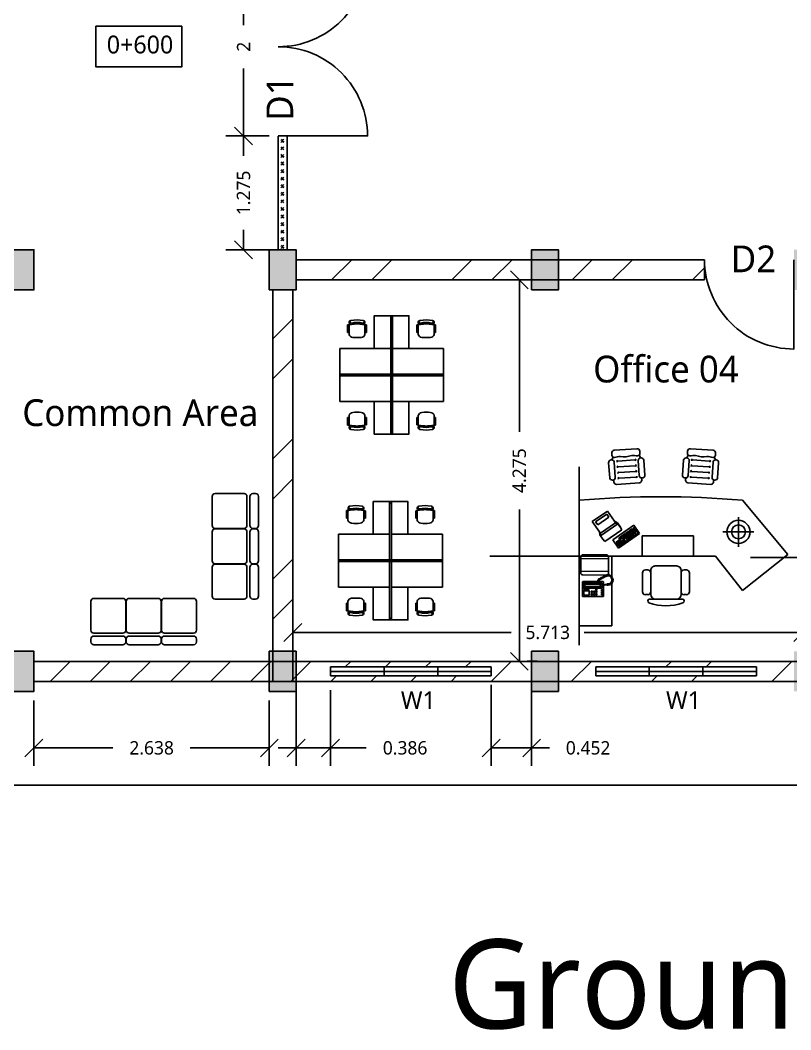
# Model space of a CAD drawing. Header units: metres. Extents: x 22814 to 23003, y 12423 to 12493.
# Drawn here: x 22826.76 to 22835.39, y 12457.73 to 12469.05 of the extents above; entities that cross this region are included whole.
import ezdxf

# ---------------------------------------------------------------- set-up
doc = ezdxf.new("R2010")
doc.units = ezdxf.units.M
doc.header["$PDMODE"] = 2
for name, color, linetype in [('Column', 240, 'Continuous'), ('Column hatch', 1, 'Continuous'), ('Door', 3, 'Continuous'), ('Window', 50, 'Continuous')]:
    doc.layers.add(name, color=color, linetype=linetype)
doc.styles.add('Annotative', font='Microsoft YaHei Light.ttf')
doc.styles.get("Standard").update_dxf_attribs({"font": 'times.ttf'})
doc.dimstyles.new('Dim 2', dxfattribs={"dimtxt": 0.15, "dimasz": 0.2, "dimexe": 0.2, "dimexo": 0.1, "dimgap": 0.2, "dimtad": 0, "dimdec": 3, "dimdsep": 46, "dimtxsty": 'Annotative', "dimblk": 'OBLIQUE', "dimcen": 1, "dimadec": 0, "dimazin": 0, "dimtfac": 1, "dimtdec": 3, "dimtmove": 0, "dimatfit": 3, "dimfxl": 1, "dimarcsym": 0})

# ---------------------------------------------------------------- blocks, each defined once
blk = doc.blocks.new('A$C171345A8')
for p, q in [((3772, 2304), (3772, 3804)), ((3772, 3804), (4472, 3804)), ((4472, 3804), (4472, 1105)), ((0, 2272), (970, 3040)), ((1551, 2304), (970, 3040)), ((2110, 3068), (2110, 2664)), ((2224, 3132), (2174, 3132)), ((2248, 3226), (2384, 3226)), ((2288, 3130), (2288, 3068)), ((2288, 2664), (2288, 3068)), ((2384, 3226), (2841, 3226)), ((2841, 3226), (2937, 3226)), ((2937, 3226), (2962, 3226)), ((2937, 3068), (2937, 3130)), ((2937, 3068), (2937, 2664)), ((3052, 3132), (3002, 3132)), ((3116, 2664), (3116, 3068)), ((2174, 2599), (2224, 2599)), ((2288, 2664), (2288, 2613)), ((2937, 2613), (2937, 2664)), ((3002, 2599), (3052, 2599)), ((3844, 2674), (3844, 2321)), ((4437, 2670), (4434, 2317)), ((2384, 2517), (2841, 2517)), ((973, 1105), (0, 2272)), ((4472, 2304), (1551, 2304)), ((2023, 2304), (3125, 2304)), ((2023, 1870), (2023, 2304)), ((3125, 2304), (3125, 1870)), ((1055, 2105), (1055, 1471)), ((1391, 1781), (731, 1781)), ((3125, 1870), (2023, 1870)), ((1592, 716), (1589, 667)), ((3730, 716), (3733, 667)), ((1697, 512), (2060, 487)), ((1706, 634), (2069, 608)), ((3616, 634), (3253, 608)), ((3625, 512), (3262, 487)), ((1680, 269), (2043, 243)), ((1689, 390), (2052, 365)), ((3634, 390), (3270, 365)), ((3642, 269), (3279, 243))]:
    blk.add_line(p, q)
at = {"linetype": 'ByBlock'}
for p, q in [((3954, 3169), (3961, 3175)), ((3954, 2933), (3954, 3169)), ((3961, 3175), (4395, 3175)), ((3995, 3137), (3976, 3137)), ((3976, 3137), (3976, 3106)), ((3976, 3106), (3995, 3106)), ((3995, 3093), (3976, 3093)), ((3976, 3093), (3976, 3062)), ((3976, 3062), (3995, 3062)), ((3995, 3049), (3976, 3049)), ((3976, 3049), (3976, 3018)), ((3995, 3106), (3995, 3137)), ((3995, 3062), (3995, 3093)), ((3995, 3018), (3995, 3049)), ((4096, 3122), (4096, 3140)), ((4096, 3140), (4115, 3140)), ((4115, 3122), (4096, 3122)), ((4096, 3109), (4115, 3109)), ((4096, 3090), (4096, 3109)), ((4115, 3090), (4096, 3090)), ((4096, 3059), (4096, 3078)), ((4096, 3078), (4115, 3078)), ((4115, 3059), (4096, 3059)), ((4096, 3015), (4096, 3040)), ((4096, 3040), (4115, 3040)), ((4115, 3140), (4115, 3122)), ((4115, 3109), (4115, 3090)), ((4115, 3078), (4115, 3059)), ((4115, 3040), (4115, 3015)), ((4131, 3122), (4131, 3140)), ((4131, 3140), (4149, 3140)), ((4149, 3122), (4131, 3122)), ((4131, 3109), (4149, 3109)), ((4131, 3090), (4131, 3109)), ((4149, 3090), (4131, 3090)), ((4131, 3078), (4149, 3078)), ((4131, 3059), (4131, 3078)), ((4149, 3059), (4131, 3059)), ((4149, 3140), (4149, 3122)), ((4149, 3109), (4149, 3090)), ((4149, 3078), (4149, 3059)), ((4165, 3122), (4165, 3140)), ((4165, 3140), (4184, 3140)), ((4184, 3122), (4165, 3122)), ((4165, 3090), (4165, 3109)), ((4165, 3109), (4184, 3109)), ((4184, 3090), (4165, 3090)), ((4165, 3059), (4165, 3078)), ((4165, 3078), (4184, 3078)), ((4184, 3059), (4165, 3059)), ((4184, 3140), (4184, 3122)), ((4184, 3109), (4184, 3090)), ((4184, 3078), (4184, 3059)), ((4200, 3122), (4200, 3140)), ((4200, 3140), (4219, 3140)), ((4219, 3122), (4200, 3122)), ((4200, 3109), (4219, 3109)), ((4200, 3090), (4200, 3109)), ((4219, 3090), (4200, 3090)), ((4200, 3059), (4200, 3078)), ((4200, 3078), (4219, 3078)), ((4219, 3059), (4200, 3059)), ((4219, 3140), (4219, 3122)), ((4219, 3109), (4219, 3090)), ((4219, 3078), (4219, 3059)), ((4256, 3052), (4256, 3144)), ((4256, 3144), (4373, 3144)), ((4373, 3052), (4256, 3052)), ((4272, 3043), (4263, 3043)), ((4263, 3043), (4263, 3018)), ((4272, 3018), (4272, 3043)), ((4291, 3043), (4282, 3043)), ((4282, 3043), (4282, 3018)), ((4291, 3018), (4291, 3043)), ((4300, 3043), (4300, 3018)), ((4310, 3043), (4300, 3043)), ((4310, 3018), (4310, 3043)), ((4329, 3043), (4319, 3043)), ((4319, 3043), (4319, 3018)), ((4329, 3018), (4329, 3043)), ((4348, 3043), (4338, 3043)), ((4338, 3043), (4338, 3018)), ((4348, 3018), (4348, 3043)), ((4366, 3043), (4357, 3043)), ((4357, 3043), (4357, 3018)), ((4366, 3018), (4366, 3043)), ((4373, 3144), (4373, 3052)), ((4395, 3175), (4401, 3169)), ((4401, 3169), (4401, 2854)), ((3747, 2828), (3746, 2817)), ((3746, 2817), (3764, 2813)), ((3751, 2857), (3747, 2844)), ((3747, 2844), (3764, 2836)), ((3764, 2836), (3747, 2828)), ((3772, 2855), (3751, 2857)), ((3767, 2883), (3759, 2871)), ((3759, 2871), (3772, 2855)), ((3784, 2880), (3767, 2883)), ((3770, 2803), (3773, 2841)), ((3785, 2904), (3773, 2895)), ((3773, 2895), (3784, 2880)), ((3773, 2841), (3791, 2875)), ((3803, 2895), (3785, 2904)), ((3791, 2875), (3822, 2899)), ((3813, 2923), (3799, 2915)), ((3799, 2915), (3803, 2895)), ((3827, 2905), (3813, 2923)), ((3822, 2899), (3862, 2902)), ((3829, 2925), (3827, 2905)), ((3847, 2927), (3829, 2925)), ((3857, 2909), (3847, 2927)), ((3861, 2927), (3857, 2909)), ((3876, 2926), (3861, 2927)), ((3862, 2902), (3876, 2900)), ((3883, 2919), (3876, 2926)), ((3876, 2900), (3885, 2911)), ((3887, 2921), (3883, 2919)), ((3885, 2911), (3901, 2911)), ((3903, 2920), (3887, 2921)), ((3901, 2911), (3917, 2913)), ((3933, 2928), (3903, 2920)), ((3917, 2913), (3947, 2920)), ((3965, 2936), (3933, 2928)), ((3947, 2920), (3967, 2925)), ((3954, 2854), (3954, 2922)), ((3961, 2848), (3954, 2854)), ((4395, 2848), (3961, 2848)), ((3992, 2936), (3965, 2936)), ((3967, 2925), (3992, 2927)), ((3976, 3018), (3995, 3018)), ((3980, 2980), (3995, 2996)), ((3980, 2936), (3980, 2980)), ((3980, 2889), (3980, 2926)), ((3998, 2873), (3980, 2889)), ((3983, 2971), (3989, 2983)), ((3983, 2971), (3983, 2936)), ((4024, 2955), (3983, 2971)), ((3983, 2926), (3983, 2895)), ((4024, 2911), (3983, 2895)), ((3983, 2895), (3989, 2882)), ((3989, 2983), (4002, 2986)), ((3989, 2882), (4002, 2879)), ((3992, 2927), (3992, 2936)), ((3995, 2996), (4376, 2996)), ((4376, 2873), (3998, 2873)), ((4002, 2986), (4030, 2958)), ((4002, 2986), (4086, 2986)), ((4002, 2879), (4030, 2908)), ((4002, 2879), (4086, 2879)), ((4030, 2958), (4024, 2955)), ((4024, 2911), (4024, 2955)), ((4030, 2908), (4024, 2911)), ((4044, 2818), (4025, 2807)), ((4200, 2958), (4030, 2958)), ((4200, 2908), (4030, 2908)), ((4050, 2811), (4044, 2818)), ((4054, 2821), (4050, 2817)), ((4050, 2817), (4050, 2811)), ((4060, 2829), (4054, 2821)), ((4059, 2814), (4071, 2823)), ((4065, 2836), (4060, 2829)), ((4068, 2848), (4065, 2836)), ((4071, 2823), (4075, 2830)), ((4075, 2830), (4077, 2848)), ((4086, 2986), (4102, 2980)), ((4086, 2879), (4102, 2886)), ((4115, 3015), (4096, 3015)), ((4102, 2980), (4118, 2971)), ((4102, 2886), (4118, 2895)), ((4118, 2971), (4140, 2967)), ((4118, 2895), (4140, 2898)), ((4140, 2967), (4200, 2967)), ((4140, 2898), (4200, 2898)), ((4231, 2967), (4200, 2967)), ((4200, 2958), (4341, 2958)), ((4200, 2908), (4341, 2908)), ((4231, 2898), (4200, 2898)), ((4253, 2971), (4231, 2967)), ((4253, 2895), (4231, 2898)), ((4269, 2980), (4253, 2971)), ((4269, 2886), (4253, 2895)), ((4263, 3018), (4272, 3018)), ((4285, 2986), (4269, 2980)), ((4285, 2879), (4269, 2886)), ((4282, 3018), (4291, 3018)), ((4370, 2986), (4285, 2986)), ((4370, 2879), (4285, 2879)), ((4300, 3018), (4310, 3018)), ((4319, 3018), (4329, 3018)), ((4338, 3018), (4348, 3018)), ((4370, 2986), (4341, 2958)), ((4341, 2958), (4348, 2955)), ((4341, 2908), (4348, 2911)), ((4370, 2879), (4341, 2908)), ((4348, 2955), (4388, 2971)), ((4348, 2911), (4348, 2955)), ((4348, 2911), (4388, 2895)), ((4357, 3018), (4366, 3018)), ((4382, 2983), (4370, 2986)), ((4382, 2882), (4370, 2879)), ((4376, 2996), (4392, 2983)), ((4392, 2889), (4376, 2873)), ((4388, 2971), (4382, 2983)), ((4388, 2895), (4382, 2882)), ((4388, 2971), (4388, 2895)), ((4392, 2983), (4392, 2889)), ((4401, 2854), (4395, 2848)), ((3764, 2813), (3744, 2806)), ((3744, 2806), (3747, 2794)), ((3747, 2794), (3764, 2793)), ((3764, 2793), (3752, 2778)), ((3752, 2778), (3757, 2768)), ((3757, 2768), (3776, 2770)), ((3776, 2770), (3759, 2757)), ((3759, 2757), (3768, 2746)), ((3768, 2746), (3785, 2754)), ((3786, 2766), (3770, 2803)), ((3785, 2754), (3778, 2736)), ((3778, 2736), (3785, 2728)), ((3785, 2728), (3803, 2737)), ((3813, 2738), (3786, 2766)), ((3803, 2737), (3797, 2718)), ((3797, 2718), (3810, 2713)), ((3810, 2713), (3827, 2729)), ((3861, 2729), (3813, 2738)), ((3827, 2729), (3826, 2709)), ((3826, 2709), (3839, 2706)), ((3839, 2706), (3848, 2723)), ((3848, 2723), (3854, 2703)), ((4436, 2629), (3852, 2634)), ((3854, 2703), (3870, 2706)), ((3921, 2750), (3861, 2729)), ((3870, 2724), (3883, 2710)), ((3870, 2706), (3870, 2724)), ((3883, 2710), (3897, 2715)), ((3884, 2714), (4397, 2710)), ((3897, 2735), (3904, 2717)), ((3897, 2715), (3897, 2735)), ((3904, 2717), (3923, 2722)), ((3958, 2771), (3921, 2750)), ((3923, 2722), (3921, 2741)), ((3921, 2741), (3940, 2730)), ((3940, 2730), (3950, 2737)), ((3945, 2755), (3962, 2745)), ((3950, 2737), (3945, 2755)), ((3963, 2769), (3958, 2771)), ((3962, 2745), (3975, 2752)), ((3964, 2773), (3963, 2769)), ((3990, 2787), (3964, 2773)), ((3969, 2769), (3984, 2758)), ((3975, 2752), (3969, 2769)), ((3984, 2758), (3998, 2764)), ((4025, 2807), (3990, 2787)), ((3990, 2781), (4005, 2768)), ((3998, 2764), (3990, 2781)), ((4005, 2768), (4015, 2773)), ((4015, 2773), (4010, 2792)), ((4010, 2792), (4028, 2781)), ((4028, 2781), (4038, 2787)), ((4038, 2787), (4033, 2803)), ((4033, 2803), (4049, 2793)), ((4049, 2793), (4056, 2795)), ((4056, 2795), (4058, 2802)), ((4058, 2802), (4059, 2814)), ((4435, 2357), (3850, 2362)), ((4394, 2277), (3884, 2281)), ((3631, 2132), (3178, 1819)), ((3250, 1848), (3426, 1969)), ((3301, 1641), (3754, 1953)), ((3415, 1935), (3402, 1953)), ((3426, 1969), (3439, 1951)), ((3439, 1951), (3460, 1966)), ((3444, 1950), (3456, 1932)), ((3447, 1983), (3474, 2002)), ((3460, 1966), (3447, 1983)), ((3474, 2002), (3538, 1910)), ((3537, 2045), (3480, 2006)), ((3480, 2006), (3494, 1985)), ((3494, 1985), (3512, 1998)), ((3512, 1998), (3525, 1980)), ((3574, 1992), (3517, 1952)), ((3517, 1952), (3544, 1914)), ((3525, 1980), (3545, 1994)), ((3533, 2012), (3551, 2024)), ((3545, 1994), (3533, 2012)), ((3551, 2024), (3537, 2045)), ((3544, 1914), (3600, 1953)), ((3619, 2098), (3548, 2048)), ((3548, 2048), (3609, 1959)), ((3926, 1991), (3559, 1738)), ((3561, 2036), (3594, 2058)), ((3570, 2016), (3621, 2051)), ((3600, 1953), (3574, 1992)), ((3594, 2058), (3583, 2073)), ((3588, 1997), (3635, 2030)), ((3597, 1977), (3648, 2012)), ((3601, 2085), (3624, 2053)), ((3609, 1959), (3681, 2008)), ((3681, 2008), (3619, 2098)), ((3624, 2053), (3639, 2063)), ((3624, 2053), (3651, 2014)), ((3754, 1953), (3631, 2132)), ((3651, 2014), (3665, 2024)), ((3967, 1944), (3926, 1991)), ((3962, 1945), (3926, 1991)), ((3178, 1819), (3301, 1641)), ((3209, 1819), (3236, 1837)), ((3273, 1727), (3209, 1819)), ((3236, 1837), (3248, 1820)), ((3248, 1820), (3263, 1830)), ((3263, 1830), (3250, 1848)), ((3272, 1810), (3260, 1828)), ((3263, 1804), (3272, 1810)), ((3276, 1786), (3263, 1804)), ((3270, 1782), (3276, 1786)), ((3284, 1761), (3270, 1782)), ((3538, 1910), (3273, 1727)), ((3277, 1866), (3290, 1848)), ((3278, 1814), (3451, 1933)), ((3278, 1757), (3284, 1761)), ((3288, 1742), (3278, 1757)), ((3282, 1790), (3466, 1917)), ((3285, 1766), (3488, 1906)), ((3290, 1848), (3415, 1935)), ((3385, 1787), (3314, 1737)), ((3314, 1737), (3330, 1713)), ((3330, 1713), (3401, 1763)), ((3401, 1763), (3385, 1787)), ((3466, 1842), (3394, 1793)), ((3394, 1793), (3410, 1769)), ((3410, 1769), (3482, 1818)), ((3456, 1932), (3465, 1939)), ((3465, 1939), (3475, 1924)), ((3482, 1818), (3466, 1842)), ((3546, 1898), (3471, 1846)), ((3471, 1846), (3488, 1822)), ((3475, 1924), (3487, 1932)), ((3487, 1932), (3500, 1914)), ((3488, 1822), (3562, 1874)), ((3500, 1914), (3494, 1910)), ((3494, 1910), (3506, 1892)), ((3562, 1874), (3546, 1898)), ((3609, 1941), (3552, 1902)), ((3552, 1902), (3568, 1878)), ((3559, 1738), (3586, 1686)), ((3589, 1688), (3559, 1738)), ((3568, 1878), (3625, 1917)), ((3625, 1917), (3609, 1941)), ((4015, 1868), (3643, 1611)), ((4016, 1816), (3691, 1591)), ((4015, 1868), (3962, 1945)), ((4033, 1849), (3967, 1944)), ((4016, 1816), (4015, 1868)), ((4037, 1786), (4016, 1816)), ((4037, 1786), (4033, 1849)), ((4191, 1562), (4037, 1786)), ((3302, 1729), (3281, 1715)), ((3281, 1715), (3297, 1691)), ((3297, 1691), (3318, 1705)), ((3318, 1705), (3302, 1729)), ((3586, 1686), (3654, 1588)), ((3643, 1611), (3589, 1688)), ((3691, 1591), (3643, 1611)), ((3654, 1588), (3713, 1553)), ((3712, 1562), (3691, 1591)), ((3713, 1553), (3869, 1339)), ((3836, 1471), (4074, 1636)), ((3869, 1339), (4191, 1562)), ((3883, 1403), (4122, 1567)), ((4122, 1567), (4074, 1636)), ((3883, 1403), (3836, 1471))]:
    blk.add_line(p, q, dxfattribs=at)
for points in [[(1602, 293, -0.414214), (1543, 243), (1532, 243, -0.414214), (1482, 302), (1504, 623, -0.414214), (1562, 673), (1574, 673, -0.414214), (1624, 614)], [(3720, 293, 0.414214), (3779, 243), (3790, 243, 0.414214), (3841, 302), (3818, 623, 0.414214), (3760, 673), (3748, 673, 0.414214), (3698, 614)], [(2115, 257, 0.414214), (2166, 199), (2177, 198, 0.414214), (2235, 249), (2258, 570, 0.414214), (2207, 628), (2196, 629, 0.414214), (2138, 578)], [(3207, 257, -0.414214), (3156, 199), (3145, 198, -0.414214), (3087, 249), (3064, 570, -0.414214), (3115, 628), (3126, 629, -0.414214), (3184, 578)]]:
    blk.add_lwpolyline(points, format="xyb", close=True)
for points in [[(2188, 628), (2191, 673, 0.414214), (2140, 732), (1651, 766, 0.414214), (1592, 716)], [(3134, 628), (3131, 673, -0.414214), (3182, 732), (3672, 766, -0.414214), (3730, 716)], [(1559, 244), (1558, 226, 0.236068), (1577, 181)], [(3763, 244), (3764, 226, -0.236068), (3746, 181)], [(2147, 51, -0.414214), (2089, 0), (1599, 34, -0.414214), (1548, 93), (1552, 139, -0.414214), (1610, 189)], [(1610, 189, 0.055299), (1732, 166, -0.118462), (1976, 149, 0.055299), (2100, 155, -0.414214), (2150, 97), (2147, 51, -0.414214)], [(2132, 142, 0.236068), (2157, 184), (2158, 199)], [(3190, 142, -0.236068), (3166, 184), (3165, 199)], [(3712, 189, -0.055299), (3590, 166, 0.118462), (3347, 149, -0.055299), (3222, 155, 0.414214), (3172, 97), (3175, 51, 0.414214)], [(3175, 51, 0.414214), (3233, 0), (3723, 34, 0.414214), (3774, 93), (3770, 139, 0.414214), (3712, 189)]]:
    blk.add_lwpolyline(points, format="xyb")
for radius in [248, 148]:
    blk.add_circle((1057, 1785), radius)
for centre, radius, start, end in [((2263, 3267), 42.7, 110.0456, 249.9544), ((2609, 2317), 1054, 69.6389, 110.0456), ((2962, 3267), 40.3, 270, 69.6389), ((2174, 3068), 64.2, 90, 180), ((2224, 3068), 64.2, 0, 90), ((2384, 3130), 96.2, 90, 180), ((2841, 3130), 96.2, 0, 90), ((3002, 3068), 64.2, 90, 180), ((3052, 3068), 64.2, 0, 90), ((2174, 2664), 64.2, 180, 270), ((2224, 2664), 64.2, 270, 0), ((2384, 2613), 96.2, 180, 270), ((2841, 2613), 96.2, 270, 0), ((3002, 2664), 64.2, 180, 270), ((3052, 2664), 64.2, 270, 0), ((3884, 2674), 40, 89.5491, 180), ((4397, 2670), 40, 359.603, 89.5491), ((3884, 2321), 40, 180, 269.5491), ((4394, 2317), 40, 269.5491, 359.603), ((2723, 21731), 20700, 265.151, 274.849), ((1707, 654), 20.7, 175.9751, 265.9751), ((3615, 654), 20.7, 274.0249, 4.0249), ((1696, 492), 20.7, 85.9751, 175.9751), ((1699, 533), 20.7, 175.9751, 265.9751), ((1704, 613), 20.7, 85.9751, 175.9751), ((2062, 507), 20.7, 265.9751, 355.9751), ((2059, 466), 20.7, 355.9751, 85.9751), ((2070, 629), 20.7, 265.9751, 355.9751), ((2068, 588), 20.7, 355.9751, 85.9751), ((3252, 629), 20.7, 184.0249, 274.0249), ((3255, 588), 20.7, 94.0249, 184.0249), ((3260, 507), 20.7, 184.0249, 274.0249), ((3263, 466), 20.7, 94.0249, 184.0249), ((3618, 613), 20.7, 4.0249, 94.0249), ((3623, 533), 20.7, 274.0249, 4.0249), ((3626, 492), 20.7, 4.0249, 94.0249), ((1679, 248), 20.7, 85.9751, 175.9751), ((1681, 289), 20.7, 175.9751, 265.9751), ((1687, 370), 20.7, 85.9751, 175.9751), ((1690, 411), 20.7, 175.9751, 265.9751), ((2045, 264), 20.7, 265.9751, 355.9751), ((2042, 223), 20.7, 355.9751, 85.9751), ((2053, 386), 20.7, 265.9751, 355.9751), ((2050, 344), 20.7, 355.9751, 85.9751), ((3269, 386), 20.7, 184.0249, 274.0249), ((3272, 344), 20.7, 94.0249, 184.0249), ((3277, 264), 20.7, 184.0249, 274.0249), ((3280, 223), 20.7, 94.0249, 184.0249), ((3632, 411), 20.7, 274.0249, 4.0249), ((3635, 370), 20.7, 4.0249, 94.0249), ((3641, 289), 20.7, 274.0249, 4.0249), ((3644, 248), 20.7, 4.0249, 94.0249)]:
    blk.add_arc(centre, radius, start, end)
blk.add_point((4472, 2304), dxfattribs=at)
blk = doc.blocks.new('CH3')
for p, q in [((-259, 349), (-259, 141)), ((-218, 349), (-259, 349)), ((-218, 142), (-218, 349)), ((259, 350), (218, 350)), ((218, 350), (218, 142)), ((259, 142), (259, 350)), ((-218, 89), (-218, 163)), ((218, 87), (218, 162))]:
    blk.add_line(p, q)
at = {"linetype": 'Continuous'}
for p, q in [((-218, 141), (-259, 141)), ((259, 142), (218, 142))]:
    blk.add_line(p, q, dxfattribs=at)
for centre, radius, start, end in [((-163, 416), 55.3, 99.8988, 279.7522), ((-166, 436), 35.2, 94.9128, 274.9128), ((0, -348), 836, 78.0899, 101.9101), ((-4, -349), 766, 78.0112, 101.9888), ((18, -535), 913, 91.1567, 100.8714), ((-18, -535), 913, 79.1286, 88.8433), ((163, 416), 55.3, 260.2478, 80.1012), ((159, 437), 36.2, 265.0872, 70.3213), ((-111, 115), 111, 193.2566, 265.9234), ((0, 1666), 1666, 265.9234, 274.0766), ((111, 115), 111, 274.0766, 345.8334)]:
    blk.add_arc(centre, radius, start, end, dxfattribs=at)
for centre, start, end in [((-181, 309), 90.7226, 132.8382), ((180, 309), 47.1618, 87.5717)]:
    blk.add_arc(centre, 54.9, start, end)
blk = doc.blocks.new('A$C2A483594')
for points in [[(950, 2350), (1400, 2350), (1400, 3250), (950, 3250)], [(1450, 3250), (1450, 3200), (1400, 3200), (1400, 3250)], [(1400, 3250), (1400, 3200), (1450, 3200), (1450, 3250)], [(1400, 3200), (1450, 3200), (1450, 1650), (1400, 1650)], [(1450, 3200), (1400, 3200), (1400, 1650), (1450, 1650)], [(1900, 2350), (1450, 2350), (1450, 3250), (1900, 3250)], [(0, 2350), (0, 1650), (1400, 1650), (1400, 2350)], [(2850, 2350), (2850, 1650), (1450, 1650), (1450, 2350)], [(0, 1600), (0, 1650), (50, 1650), (50, 1600)], [(0, 1650), (0, 1600), (50, 1600), (50, 1650)], [(0, 900), (0, 1600), (1400, 1600), (1400, 900)], [(50, 1600), (50, 1650), (1400, 1650), (1400, 1600)], [(50, 1650), (50, 1600), (1400, 1600), (1400, 1650)], [(1450, 1650), (1450, 1600), (1400, 1600), (1400, 1650)], [(1450, 1600), (1450, 1650), (1400, 1650), (1400, 1600)], [(1400, 1600), (1400, 1650), (1450, 1650), (1450, 1600)], [(1400, 1650), (1400, 1600), (1450, 1600), (1450, 1650)], [(1400, 50), (1450, 50), (1450, 1600), (1400, 1600)], [(1450, 50), (1400, 50), (1400, 1600), (1450, 1600)], [(2800, 1650), (2800, 1600), (1450, 1600), (1450, 1650)], [(2800, 1600), (2800, 1650), (1450, 1650), (1450, 1600)], [(2850, 900), (2850, 1600), (1450, 1600), (1450, 900)], [(2850, 1650), (2850, 1600), (2800, 1600), (2800, 1650)], [(2850, 1600), (2850, 1650), (2800, 1650), (2800, 1600)], [(950, 900), (1400, 900), (1400, 0), (950, 0)], [(1900, 900), (1450, 900), (1450, 0), (1900, 0)], [(1450, 0), (1450, 50), (1400, 50), (1400, 0)], [(1400, 0), (1400, 50), (1450, 50), (1450, 0)]]:
    blk.add_lwpolyline(points, close=True)
at = {"extrusion": (0, 0, -1), "zscale": -1}
blk.add_blockref('CH3', (-475, 2650), dxfattribs=at)
blk.add_blockref('CH3', (2375, 2650))
at = {"rotation": 180}
blk.add_blockref('CH3', (475, 600), dxfattribs=at)
at = {"extrusion": (0, 0, -1), "zscale": -1, "rotation": 180}
blk.add_blockref('CH3', (-2375, 600), dxfattribs=at)
blk = doc.blocks.new('A$C01DD1BAD')
at = {"linetype": 'ByBlock'}
for p, q in [((0, 0.7), (0, 0.75)), ((0.05, 0.8), (0.55, 0.8)), ((0.6, 0.75), (0.6, 0.7)), ((0.61, 0.7), (0.61, 0.75)), ((0.66, 0.8), (1.16, 0.8)), ((1.21, 0.75), (1.21, 0.7)), ((1.22, 0.7), (1.22, 0.75)), ((1.27, 0.8), (1.77, 0.8)), ((1.82, 0.75), (1.82, 0.7)), ((0, 0.05), (0, 0.55)), ((0.55, 0.65), (0.05, 0.65)), ((0.55, 0.6), (0.05, 0.6)), ((0.6, 0.55), (0.6, 0.05)), ((0.61, 0.05), (0.61, 0.55)), ((1.16, 0.65), (0.66, 0.65)), ((1.16, 0.6), (0.66, 0.6)), ((1.21, 0.55), (1.21, 0.05)), ((1.22, 0.05), (1.22, 0.55)), ((1.77, 0.65), (1.27, 0.65)), ((1.77, 0.6), (1.27, 0.6)), ((1.82, 0.05), (1.82, 0.55)), ((0.05, 0), (0.427, 0)), ((0.387, 0), (0.55, 0)), ((0.66, 0), (1.037, 0)), ((0.997, 0), (1.16, 0)), ((1.27, 0), (1.647, 0)), ((1.607, 0), (1.77, 0))]:
    blk.add_line(p, q, dxfattribs=at)
for centre, start, end in [((0.05, 0.75), 90, 180), ((0.05, 0.7), 180, 270), ((0.55, 0.75), 0, 90), ((0.55, 0.75), 0, 90), ((0.55, 0.7), 270, 0), ((0.55, 0.7), 270, 0), ((0.66, 0.75), 90, 180), ((0.66, 0.7), 180, 270), ((1.16, 0.75), 0, 90), ((1.16, 0.75), 0, 90), ((1.16, 0.7), 270, 0), ((1.16, 0.7), 270, 0), ((1.27, 0.75), 90, 180), ((1.27, 0.7), 180, 270), ((1.77, 0.75), 0, 90), ((1.77, 0.75), 0, 90), ((1.77, 0.7), 270, 0), ((1.77, 0.7), 270, 0), ((0.05, 0.55), 90, 180), ((0.55, 0.55), 0, 90), ((0.55, 0.55), 0, 90), ((0.66, 0.55), 90, 180), ((1.16, 0.55), 0, 90), ((1.16, 0.55), 0, 90), ((1.27, 0.55), 90, 180), ((1.77, 0.55), 0, 90), ((1.77, 0.55), 0, 90), ((0.05, 0.05), 180, 270), ((0.55, 0.05), 270, 0), ((0.66, 0.05), 180, 270), ((1.16, 0.05), 270, 0), ((1.27, 0.05), 180, 270), ((1.77, 0.05), 270, 0)]:
    blk.add_arc(centre, 0.05, start, end, dxfattribs=at)
blk = doc.blocks.new('_Oblique')
at = {"color": 0, "linetype": 'ByBlock', "lineweight": -2}
blk.add_line((-0.5, -0.5), (0.5, 0.5), dxfattribs=at)
blk = doc.blocks.new('*D148')
at = {"color": 0, "lineweight": -2, "transparency": 16777216}
for p, q in [((22826.916, 12461.425), (22826.916, 12460.692)), ((22829.553, 12461.425), (22829.553, 12460.692)), ((22826.916, 12460.892), (22827.801, 12460.892)), ((22829.553, 12460.892), (22828.668, 12460.892))]:
    blk.add_line(p, q, dxfattribs=at)
at = {"layer": 'Defpoints', "color": 0, "transparency": 16777216}
for p in [(22826.916, 12461.525), (22829.553, 12461.525), (22829.553, 12460.892)]:
    blk.add_point(p, dxfattribs=at)
at = {"color": 0, "lineweight": -2, "transparency": 16777216, "xscale": 0.2, "yscale": 0.2, "zscale": 0.2, "rotation": 180}
blk.add_blockref('_Oblique', (22826.916, 12460.892), dxfattribs=at)
at = {"color": 0, "lineweight": -2, "transparency": 16777216, "xscale": 0.2, "yscale": 0.2, "zscale": 0.2}
blk.add_blockref('_Oblique', (22829.553, 12460.892), dxfattribs=at)
at = {"color": 0, "transparency": 16777216, "insert": (22828.235, 12460.892), "char_height": 0.15, "attachment_point": 5, "style": 'Annotative'}
blk.add_mtext('2.638', dxfattribs=at)
blk = doc.blocks.new('*D150')
at = {"color": 0, "lineweight": -2, "transparency": 16777216}
for p, q in [((22829.853, 12461.538), (22829.853, 12460.692)), ((22830.239, 12461.538), (22830.239, 12460.692)), ((22829.853, 12460.892), (22829.653, 12460.892)), ((22829.853, 12460.892), (22830.239, 12460.892)), ((22830.239, 12460.892), (22830.639, 12460.892))]:
    blk.add_line(p, q, dxfattribs=at)
at = {"layer": 'Defpoints', "color": 0, "transparency": 16777216}
for p in [(22829.853, 12461.638), (22830.239, 12461.638), (22830.239, 12460.892)]:
    blk.add_point(p, dxfattribs=at)
at = {"color": 0, "lineweight": -2, "transparency": 16777216, "xscale": 0.2, "yscale": 0.2, "zscale": 0.2}
blk.add_blockref('_Oblique', (22829.853, 12460.892), dxfattribs=at)
at = {"color": 0, "lineweight": -2, "transparency": 16777216, "xscale": 0.2, "yscale": 0.2, "zscale": 0.2, "rotation": 180}
blk.add_blockref('_Oblique', (22830.239, 12460.892), dxfattribs=at)
at = {"color": 0, "transparency": 16777216, "insert": (22831.074, 12460.892), "char_height": 0.15, "attachment_point": 5, "style": 'Annotative'}
blk.add_mtext('0.386', dxfattribs=at)
blk = doc.blocks.new('*D151')
at = {"color": 0, "lineweight": -2, "transparency": 16777216}
for p, q in [((22832.039, 12461.6), (22832.039, 12460.692)), ((22832.491, 12461.6), (22832.491, 12460.692)), ((22832.039, 12460.892), (22832.491, 12460.892)), ((22832.491, 12460.892), (22832.691, 12460.892))]:
    blk.add_line(p, q, dxfattribs=at)
at = {"layer": 'Defpoints', "color": 0, "transparency": 16777216}
for p in [(22832.039, 12461.7), (22832.491, 12461.7), (22832.491, 12460.892)]:
    blk.add_point(p, dxfattribs=at)
at = {"color": 0, "lineweight": -2, "transparency": 16777216, "xscale": 0.2, "yscale": 0.2, "zscale": 0.2, "rotation": 180}
blk.add_blockref('_Oblique', (22832.039, 12460.892), dxfattribs=at)
at = {"color": 0, "lineweight": -2, "transparency": 16777216, "xscale": 0.2, "yscale": 0.2, "zscale": 0.2}
blk.add_blockref('_Oblique', (22832.491, 12460.892), dxfattribs=at)
at = {"color": 0, "transparency": 16777216, "insert": (22833.124, 12460.892), "char_height": 0.15, "attachment_point": 5, "style": 'Annotative'}
blk.add_mtext('0.452', dxfattribs=at)
blk = doc.blocks.new('*D167')
at = {"color": 0, "lineweight": -2, "transparency": 16777216}
for p, q in [((22829.553, 12467.75), (22829.065, 12467.75)), ((22829.265, 12467.75), (22829.265, 12467.526)), ((22829.265, 12466.475), (22829.265, 12466.699)), ((22829.553, 12466.475), (22829.065, 12466.475))]:
    blk.add_line(p, q, dxfattribs=at)
at = {"layer": 'Defpoints', "color": 0, "transparency": 16777216}
for p in [(22829.265, 12467.75), (22829.653, 12467.75), (22829.653, 12466.475)]:
    blk.add_point(p, dxfattribs=at)
at = {"color": 0, "lineweight": -2, "transparency": 16777216, "xscale": 0.2, "yscale": 0.2, "zscale": 0.2}
for p, rotation in [((22829.265, 12467.75), 90), ((22829.265, 12466.475), 270)]:
    blk.add_blockref('_Oblique', p, dxfattribs=dict(at, rotation=rotation))
at = {"color": 0, "transparency": 16777216, "insert": (22829.265, 12467.112), "char_height": 0.15, "attachment_point": 5, "rotation": 90, "style": 'Annotative'}
blk.add_mtext('1.275', dxfattribs=at)
blk = doc.blocks.new('*D168')
at = {"color": 0, "lineweight": -2, "transparency": 16777216}
for p, q in [((22829.553, 12469.75), (22829.065, 12469.75)), ((22829.265, 12469.75), (22829.265, 12468.992)), ((22829.265, 12467.75), (22829.265, 12468.507)), ((22829.553, 12467.75), (22829.065, 12467.75))]:
    blk.add_line(p, q, dxfattribs=at)
at = {"layer": 'Defpoints', "color": 0, "transparency": 16777216}
for p in [(22829.265, 12469.75), (22829.653, 12469.75), (22829.653, 12467.75)]:
    blk.add_point(p, dxfattribs=at)
at = {"color": 0, "lineweight": -2, "transparency": 16777216, "xscale": 0.2, "yscale": 0.2, "zscale": 0.2}
for p, rotation in [((22829.265, 12469.75), 90), ((22829.265, 12467.75), 270)]:
    blk.add_blockref('_Oblique', p, dxfattribs=dict(at, rotation=rotation))
at = {"color": 0, "transparency": 16777216, "insert": (22829.265, 12468.75), "char_height": 0.15, "attachment_point": 5, "rotation": 90, "style": 'Annotative'}
blk.add_mtext('2', dxfattribs=at)
blk = doc.blocks.new('*D181')
at = {"color": 0, "lineweight": -2, "transparency": 16777216}
for p, q in [((22832.354, 12466.138), (22832.354, 12464.434)), ((22832.441, 12466.138), (22832.554, 12466.138)), ((22832.354, 12461.863), (22832.354, 12463.566)), ((22832.441, 12461.863), (22832.554, 12461.863))]:
    blk.add_line(p, q, dxfattribs=at)
at = {"layer": 'Defpoints', "color": 0, "transparency": 16777216}
for p in [(22832.341, 12466.138), (22832.354, 12466.138), (22832.341, 12461.863)]:
    blk.add_point(p, dxfattribs=at)
at = {"color": 0, "lineweight": -2, "transparency": 16777216, "xscale": 0.2, "yscale": 0.2, "zscale": 0.2}
for p, rotation in [((22832.354, 12466.138), 90), ((22832.354, 12461.863), 270)]:
    blk.add_blockref('_Oblique', p, dxfattribs=dict(at, rotation=rotation))
at = {"color": 0, "transparency": 16777216, "insert": (22832.354, 12464), "char_height": 0.15, "attachment_point": 5, "rotation": 90, "style": 'Annotative'}
blk.add_mtext('4.275', dxfattribs=at)
blk = doc.blocks.new('*D182')
at = {"color": 0, "lineweight": -2, "transparency": 16777216}
for p, q in [((22829.816, 12464.211), (22829.816, 12461.986)), ((22835.528, 12464.211), (22835.528, 12461.986)), ((22829.816, 12462.186), (22832.263, 12462.186)), ((22835.528, 12462.186), (22833.081, 12462.186))]:
    blk.add_line(p, q, dxfattribs=at)
at = {"layer": 'Defpoints', "color": 0, "transparency": 16777216}
for p in [(22829.816, 12464.311), (22835.528, 12464.311), (22835.528, 12462.186)]:
    blk.add_point(p, dxfattribs=at)
at = {"color": 0, "lineweight": -2, "transparency": 16777216, "xscale": 0.2, "yscale": 0.2, "zscale": 0.2, "rotation": 180}
blk.add_blockref('_Oblique', (22829.816, 12462.186), dxfattribs=at)
at = {"color": 0, "lineweight": -2, "transparency": 16777216, "xscale": 0.2, "yscale": 0.2, "zscale": 0.2}
blk.add_blockref('_Oblique', (22835.528, 12462.186), dxfattribs=at)
at = {"color": 0, "transparency": 16777216, "insert": (22832.672, 12462.186), "char_height": 0.15, "attachment_point": 5, "style": 'Annotative'}
blk.add_mtext('5.713', dxfattribs=at)

msp = doc.modelspace()

# ---------------------------------------------------------------- hatches: boundary and pattern name
h = msp.add_hatch()
h.set_pattern_fill('ANSI32', color=0, scale=0.1)
h.paths.add_polyline_path([(22829.8158, 12466.0252), (22829.5908, 12466.0252), (22829.5908, 12461.9752), (22829.8158, 12461.9752)])
h.paths.add_polyline_path([(22832.4908, 12466.1377), (22832.4908, 12466.3627), (22829.8533, 12466.3627), (22829.8533, 12466.1377)])
h.paths.add_polyline_path([(22829.8533, 12471.3627), (22829.8533, 12471.1377), (22832.4908, 12471.1377), (22832.4908, 12471.3627)])
h.paths.add_polyline_path([(22829.8158, 12475.5252), (22829.5908, 12475.5252), (22829.5908, 12471.4752), (22829.8158, 12471.4752)])
h = msp.add_hatch()
h.set_pattern_fill('GOST_GLASS', color=0, scale=0.01)
h.set_pattern_definition([(45, (-2.9375, -0.00032), (0.08485281374, 0), [0.05, -0.07]), (45, (-2.916287, -0.00032), (0.08485281374, 0), [0.02, -0.1]), (45, (-2.9375, 0.020894), (0.08485281374, 0), [0.02, -0.1])])
h.paths.add_polyline_path([(22829.7533, 12471.0248), (22829.6533, 12471.0248), (22829.6533, 12469.7498), (22829.7533, 12469.7498)])
h.paths.add_polyline_path([(22829.7533, 12467.7498), (22829.6533, 12467.7498), (22829.6533, 12466.4748), (22829.7533, 12466.4748)])
h = msp.add_hatch()
h.set_pattern_fill('ANSI32', color=0, scale=0.1)
h.paths.add_polyline_path([(22834.4283, 12466.3627), (22833.6908, 12466.3627), (22832.7908, 12466.3627), (22832.7908, 12466.1377), (22833.6908, 12466.1377), (22834.4283, 12466.1377)])
h.paths.add_polyline_path([(22838.3658, 12466.3627), (22836.7283, 12466.3627), (22836.7283, 12466.1377), (22838.3658, 12466.1377)])
h.paths.add_polyline_path([(22838.6283, 12466.0252), (22838.4033, 12466.0252), (22838.4033, 12461.9752), (22838.6283, 12461.9752)])
h.paths.add_polyline_path([(22835.4283, 12461.8627), (22832.7908, 12461.8627), (22832.7908, 12461.6377), (22835.4283, 12461.6377)])
h.paths.add_polyline_path([(22833.2096, 12461.8002), (22835.0096, 12461.8002), (22835.0096, 12461.7002), (22833.2096, 12461.7002)], flags=16)
h.paths.add_polyline_path([(22838.3658, 12461.8627), (22835.7283, 12461.8627), (22835.7283, 12461.6377), (22838.3658, 12461.6377)])
h.paths.add_polyline_path([(22836.1471, 12461.8002), (22837.9471, 12461.8002), (22837.9471, 12461.7002), (22836.1471, 12461.7002)], flags=16)
h.paths.add_polyline_path([(22841.3033, 12461.8627), (22838.6658, 12461.8627), (22838.6658, 12461.6377), (22841.3033, 12461.6377)])
h = msp.add_hatch()
h.set_pattern_fill('ANSI31', color=0, scale=0.1)
h.paths.add_polyline_path([(22829.5533, 12461.8627), (22826.9158, 12461.8627), (22826.9158, 12461.6377), (22829.5533, 12461.6377)], flags=16)
h.paths.add_polyline_path([(22830.2392, 12461.7502), (22830.2392, 12461.8002), (22830.8392, 12461.8002), (22830.8392, 12461.7502)])
h.paths.add_polyline_path([(22830.2392, 12461.7002), (22830.2392, 12461.7502), (22830.8392, 12461.7502), (22830.8392, 12461.7002)])
h.paths.add_polyline_path([(22831.4392, 12461.7502), (22831.4392, 12461.7002), (22830.8392, 12461.7002), (22830.8392, 12461.7502)])
h.paths.add_polyline_path([(22830.8392, 12461.7502), (22830.8392, 12461.8002), (22831.4392, 12461.8002), (22831.4392, 12461.7502)])
h.paths.add_polyline_path([(22831.4392, 12461.7502), (22831.4392, 12461.8002), (22832.0392, 12461.8002), (22832.0392, 12461.7502)])
h.paths.add_polyline_path([(22832.0392, 12461.7502), (22832.0392, 12461.7002), (22831.4392, 12461.7002), (22831.4392, 12461.7502)])
h.paths.add_polyline_path([(22832.4908, 12461.8627), (22826.9158, 12461.8627), (22826.9158, 12461.6377), (22832.4908, 12461.6377)])
h = msp.add_hatch()
h.set_pattern_fill('ANSI31', color=0, scale=0.1)
h.paths.add_polyline_path([(22829.5533, 12461.8627), (22826.9158, 12461.8627), (22826.9158, 12461.6377), (22829.5533, 12461.6377)])
at = {"layer": 'Column'}
h = msp.add_hatch(color=256, dxfattribs=at)
h.dxf.hatch_style = 1
h.paths.add_polyline_path([(22826.9158, 12466.4752), (22826.6158, 12466.4752), (22826.6158, 12466.0252), (22826.9158, 12466.0252)])
h.paths.add_polyline_path([(22829.8533, 12466.4752), (22829.5533, 12466.4752), (22829.5533, 12466.2502), (22829.8533, 12466.2502)])
h.paths.add_polyline_path([(22829.8533, 12466.2502), (22829.5533, 12466.2502), (22829.5533, 12466.0252), (22829.8533, 12466.0252)])
h.paths.add_polyline_path([(22832.7908, 12466.4752), (22832.4908, 12466.4752), (22832.4908, 12466.2502), (22832.7908, 12466.2502)])
h.paths.add_polyline_path([(22832.7908, 12466.2502), (22832.4908, 12466.2502), (22832.4908, 12466.0252), (22832.7908, 12466.0252)])
h.paths.add_polyline_path([(22835.7283, 12466.4752), (22835.4283, 12466.4752), (22835.4283, 12466.2502), (22835.7283, 12466.2502)])
h.paths.add_polyline_path([(22835.7283, 12466.2502), (22835.4283, 12466.2502), (22835.4283, 12466.0252), (22835.7283, 12466.0252)])
h.paths.add_polyline_path([(22838.6658, 12466.4752), (22838.3658, 12466.4752), (22838.3658, 12466.2502), (22838.6658, 12466.2502)])
h.paths.add_polyline_path([(22838.6658, 12466.2502), (22838.3658, 12466.2502), (22838.3658, 12466.0252), (22838.6658, 12466.0252)])
h.paths.add_polyline_path([(22841.6033, 12466.4752), (22841.3033, 12466.4752), (22841.3033, 12466.2502), (22841.6033, 12466.2502)])
h.paths.add_polyline_path([(22841.6033, 12466.2502), (22841.3033, 12466.2502), (22841.3033, 12466.0252), (22841.6033, 12466.0252)])
h.paths.add_polyline_path([(22844.5408, 12466.4752), (22844.2408, 12466.4752), (22844.2408, 12466.2502), (22844.5408, 12466.2502)])
h.paths.add_polyline_path([(22844.5408, 12466.2502), (22844.2408, 12466.2502), (22844.2408, 12466.0252), (22844.5408, 12466.0252)])
h.paths.add_polyline_path([(22847.4783, 12466.4752), (22847.1783, 12466.4752), (22847.1783, 12466.2502), (22847.4783, 12466.2502)])
h.paths.add_polyline_path([(22847.4783, 12466.2502), (22847.1783, 12466.2502), (22847.1783, 12466.0252), (22847.4783, 12466.0252)])
h.paths.add_polyline_path([(22850.4158, 12466.4752), (22850.1158, 12466.4752), (22850.1158, 12466.0252), (22850.4158, 12466.0252)])
h.paths.add_polyline_path([(22850.4158, 12461.9752), (22850.1158, 12461.9752), (22850.1158, 12461.5252), (22850.4158, 12461.5252)])
h.paths.add_polyline_path([(22847.4783, 12461.7502), (22847.1783, 12461.7502), (22847.1783, 12461.5252), (22847.4783, 12461.5252)])
h.paths.add_polyline_path([(22847.4783, 12461.9752), (22847.1783, 12461.9752), (22847.1783, 12461.7502), (22847.4783, 12461.7502)])
h.paths.add_polyline_path([(22844.5408, 12461.7502), (22844.2408, 12461.7502), (22844.2408, 12461.5252), (22844.5408, 12461.5252)])
h.paths.add_polyline_path([(22844.5408, 12461.9752), (22844.2408, 12461.9752), (22844.2408, 12461.7502), (22844.5408, 12461.7502)])
h.paths.add_polyline_path([(22841.6033, 12461.7502), (22841.3033, 12461.7502), (22841.3033, 12461.5252), (22841.6033, 12461.5252)])
h.paths.add_polyline_path([(22841.6033, 12461.9752), (22841.3033, 12461.9752), (22841.3033, 12461.7502), (22841.6033, 12461.7502)])
h.paths.add_polyline_path([(22838.6658, 12461.7502), (22838.3658, 12461.7502), (22838.3658, 12461.5252), (22838.6658, 12461.5252)])
h.paths.add_polyline_path([(22838.6658, 12461.9752), (22838.3658, 12461.9752), (22838.3658, 12461.7502), (22838.6658, 12461.7502)])
h.paths.add_polyline_path([(22835.7283, 12461.7502), (22835.4283, 12461.7502), (22835.4283, 12461.5252), (22835.7283, 12461.5252)])
h.paths.add_polyline_path([(22835.7283, 12461.9752), (22835.4283, 12461.9752), (22835.4283, 12461.7502), (22835.7283, 12461.7502)])
h.paths.add_polyline_path([(22832.7908, 12461.9752), (22832.4908, 12461.9752), (22832.4908, 12461.7502), (22832.7908, 12461.7502)])
h.paths.add_polyline_path([(22832.7908, 12461.7502), (22832.4908, 12461.7502), (22832.4908, 12461.5252), (22832.7908, 12461.5252)])
h.paths.add_polyline_path([(22829.8533, 12461.7502), (22829.5533, 12461.7502), (22829.5533, 12461.5252), (22829.8533, 12461.5252)])
h.paths.add_polyline_path([(22829.8533, 12461.9752), (22829.5533, 12461.9752), (22829.5533, 12461.7502), (22829.8533, 12461.7502)])
h.paths.add_polyline_path([(22826.9158, 12461.9752), (22826.6158, 12461.9752), (22826.6158, 12461.5252), (22826.9158, 12461.5252)])

# ---------------------------------------------------------------- linework, layer by layer
for p, q in [((22829.6533, 12467.7468), (22829.6533, 12466.4752)), ((22829.7533, 12467.7468), (22829.7533, 12466.4752)), ((22832.4908, 12466.3627), (22829.8533, 12466.3627)), ((22832.4908, 12466.3627), (22832.7908, 12466.3627)), ((22833.6908, 12466.3627), (22832.7908, 12466.3627)), ((22833.6908, 12466.3627), (22834.4283, 12466.3627)), ((22834.4283, 12466.3627), (22834.4283, 12466.1377)), ((22832.4908, 12466.1377), (22829.8533, 12466.1377)), ((22832.4908, 12466.1377), (22832.7908, 12466.1377)), ((22833.6908, 12466.1377), (22832.7908, 12466.1377)), ((22833.6908, 12466.1377), (22834.4283, 12466.1377)), ((22829.5908, 12461.6377), (22829.5908, 12466.0252)), ((22829.8158, 12461.6377), (22829.8158, 12466.0252)), ((22829.5533, 12461.8627), (22829.5533, 12461.6377)), ((22829.8533, 12461.8627), (22829.8533, 12461.6377)), ((22832.4908, 12461.8627), (22832.4908, 12461.6377)), ((22832.7908, 12461.8627), (22832.7908, 12461.6377)), ((22826.6158, 12460.4752), (22854.4158, 12460.4752))]:
    msp.add_line(p, q)
for points in [[(22829.6533, 12469.7498), (22830.6533, 12469.7498, -0.4142136), (22829.6533, 12468.7498)], [(22829.6533, 12467.7498), (22830.6533, 12467.7498, 0.4142136), (22829.6533, 12468.7498)], [(22835.4283, 12466.3627), (22835.4283, 12465.3627, -0.4142136), (22834.4283, 12466.3627)]]:
    msp.add_lwpolyline(points, format="xyb")
for points in [[(22827.6116, 12468.9797), (22828.5725, 12468.9797), (22828.5725, 12468.5238), (22827.6116, 12468.5238)], [(22850.1158, 12461.8627), (22826.9158, 12461.8627), (22826.9158, 12461.6377), (22850.1158, 12461.6377)]]:
    msp.add_lwpolyline(points, close=True)
at = {"layer": 'Column hatch'}
for points in [[(22826.6158, 12466.0252), (22826.9158, 12466.0252), (22826.9158, 12466.4752), (22826.6158, 12466.4752)], [(22829.5533, 12466.0252), (22829.8533, 12466.0252), (22829.8533, 12466.4752), (22829.5533, 12466.4752)], [(22832.4908, 12466.0252), (22832.7908, 12466.0252), (22832.7908, 12466.4752), (22832.4908, 12466.4752)], [(22826.6158, 12461.5252), (22826.9158, 12461.5252), (22826.9158, 12461.9752), (22826.6158, 12461.9752)], [(22829.5533, 12461.5252), (22829.8533, 12461.5252), (22829.8533, 12461.9752), (22829.5533, 12461.9752)], [(22832.4908, 12461.5252), (22832.7908, 12461.5252), (22832.7908, 12461.9752), (22832.4908, 12461.9752)]]:
    msp.add_lwpolyline(points, close=True, dxfattribs=at)
at = {"layer": 'Window'}
for p, q in [((22830.2392, 12461.8002), (22832.0392, 12461.8002)), ((22830.2392, 12461.8002), (22830.2392, 12461.7002)), ((22830.8392, 12461.8002), (22830.8392, 12461.7002)), ((22831.4392, 12461.8002), (22831.4392, 12461.7002)), ((22832.0392, 12461.7002), (22832.0392, 12461.8002)), ((22833.2096, 12461.8002), (22835.0096, 12461.8002)), ((22833.2096, 12461.8002), (22833.2096, 12461.7002)), ((22833.8096, 12461.8002), (22833.8096, 12461.7002)), ((22834.4096, 12461.8002), (22834.4096, 12461.7002)), ((22835.0096, 12461.7002), (22835.0096, 12461.8002)), ((22830.2392, 12461.7502), (22832.0392, 12461.7502)), ((22830.2392, 12461.7002), (22832.0392, 12461.7002)), ((22833.2096, 12461.7502), (22835.0096, 12461.7502)), ((22833.2096, 12461.7002), (22835.0096, 12461.7002))]:
    msp.add_line(p, q, dxfattribs=at)

# ---------------------------------------------------------------- block references
at = {"xscale": 0.0004080449434169658, "yscale": 0.0004080449434169658, "zscale": 0.0004080449434169658}
for p in [(22830.3415, 12464.4088), (22830.3295, 12462.3272)]:
    msp.add_blockref('A$C2A483594', p, dxfattribs=at)
for name, p, xscale, yscale, zscale, rotation in [('A$C171345A8', (22835.3603, 12464.2459), 0.0005223501197830703, 0.0005223501197830703, 0.0005223501197830703, 180), ('A$C171345A8', (22838.2776, 12464.2304), 0.0005223501197830703, 0.0005223501197830703, 0.0005223501197830703, 180), ('A$C01DD1BAD', (22828.9127, 12462.5606), -0.6495791907319773, 0.6495791907319773, 0.6495791907319773, 270), ('A$C01DD1BAD', (22827.5548, 12462.5677), -0.6495791907319773, 0.6495791907319773, 0.6495791907319773, 180)]:
    msp.add_blockref(name, p, dxfattribs=dict(xscale=xscale, yscale=yscale, zscale=zscale, rotation=rotation))

# ---------------------------------------------------------------- texts
at = {"attachment_point": 1, "style": 'Annotative'}
for s, insert, char_height, width in [('{\\fMicrosoft YaHei Light|b0|i0|c134|p34;0+}6{\\fMicrosoft YaHei Light|b0|i0|c134|p34;00}', (22827.7324, 12468.8749), 0.2, 0.828786), ('{\\H0.6x;Office 04}', (22833.1802, 12465.2876), 0.5, 1.749321), ('{\\H0.6x;Common\\fMicrosoft YaHei Light|b0|i0|c134|p34; Area\\H1.66667x; }', (22826.7859, 12464.7993), 0.5, 2.845218), ('W1', (22831.0265, 12461.5268), 0.2, 0.455098), ('W1', (22833.9968, 12461.5268), 0.2, 0.455098)]:
    msp.add_mtext(s, dxfattribs=dict(at, insert=insert, char_height=char_height, width=width))
at = {"insert": (22831.556, 12458.7476), "char_height": 1.5, "attachment_point": 1}
msp.add_mtext_dynamic_manual_height_columns('{\\f@Microsoft YaHei Light|b0|i0|c0|p34;\\H0.66667x;Ground\\f@Microsoft YaHei Light|b0|i0|c134|p34; Floor\\f@Microsoft YaHei Light|b0|i0|c0|p34; Plan}', width=13.52998, gutter_width=5, heights=[1.8372], dxfattribs=at)
at = {"layer": 'Door', "insert": (22829.5216, 12467.9206), "char_height": 0.5, "width": 0.513745, "attachment_point": 1, "rotation": 90, "style": 'Annotative'}
msp.add_mtext('{\\H0.6x;D1\\fMicrosoft YaHei Light|b0|i0|c134|p34;\\H1.66667x; }', dxfattribs=at)
at = {"layer": 'Door', "insert": (22834.7218, 12466.5226), "char_height": 0.5, "width": 0.513745, "attachment_point": 1, "style": 'Annotative'}
msp.add_mtext('{\\fMicrosoft YaHei Light|b0|i0|c134|p34;\\H0.6x;D\\fMicrosoft YaHei Light|b0|i0|c0|p34;2\\fMicrosoft YaHei Light|b0|i0|c134|p34;\\H1.66667x; }', dxfattribs=at)

# ---------------------------------------------------------------- dimensions: what is measured, and where the dimension line sits
for base, p1, p2, picture, middle in [((22829.2654, 12469.7498), (22829.6533, 12467.7498), (22829.6533, 12469.7498), '*D168', (22829.2654, 12468.7498)), ((22829.2654, 12467.7498), (22829.6533, 12466.4752), (22829.6533, 12467.7498), '*D167', (22829.2654, 12467.1125)), ((22832.3537, 12466.1377), (22832.3414, 12461.8627), (22832.3414, 12466.1377), '*D181', (22832.3537, 12464.0002))]:
    dim = msp.add_linear_dim(base=base, p1=p1, p2=p2, angle=90, dimstyle='Dim 2')
    dim.commit()
    dim.dimension.update_dxf_attribs({"geometry": picture, "text_midpoint": middle})
for base, p1, p2, picture, middle in [((22835.5283335181, 12462.185755108), (22829.8158335182, 12464.3106734249), (22835.5283335181, 12464.3106734249), '*D182', (22832.6720835182, 12462.185755108)), ((22832.4908, 12460.8916), (22832.0392, 12461.7002), (22832.4908, 12461.7002), '*D151', (22833.1243, 12460.8916)), ((22830.2392, 12460.8916), (22829.8533, 12461.6377), (22830.2392, 12461.6377), '*D150', (22831.0743, 12460.8916)), ((22829.5533335181, 12460.8916348145), (22826.9158335181, 12461.5251504745), (22829.5533335181, 12461.5251504745), '*D148', (22828.2345835181, 12460.8916348145))]:
    dim = msp.add_linear_dim(base=base, p1=p1, p2=p2, dimstyle='Dim 2')
    dim.commit()
    dim.dimension.update_dxf_attribs({"geometry": picture, "text_midpoint": middle})

doc.saveas('drawing.dxf')
